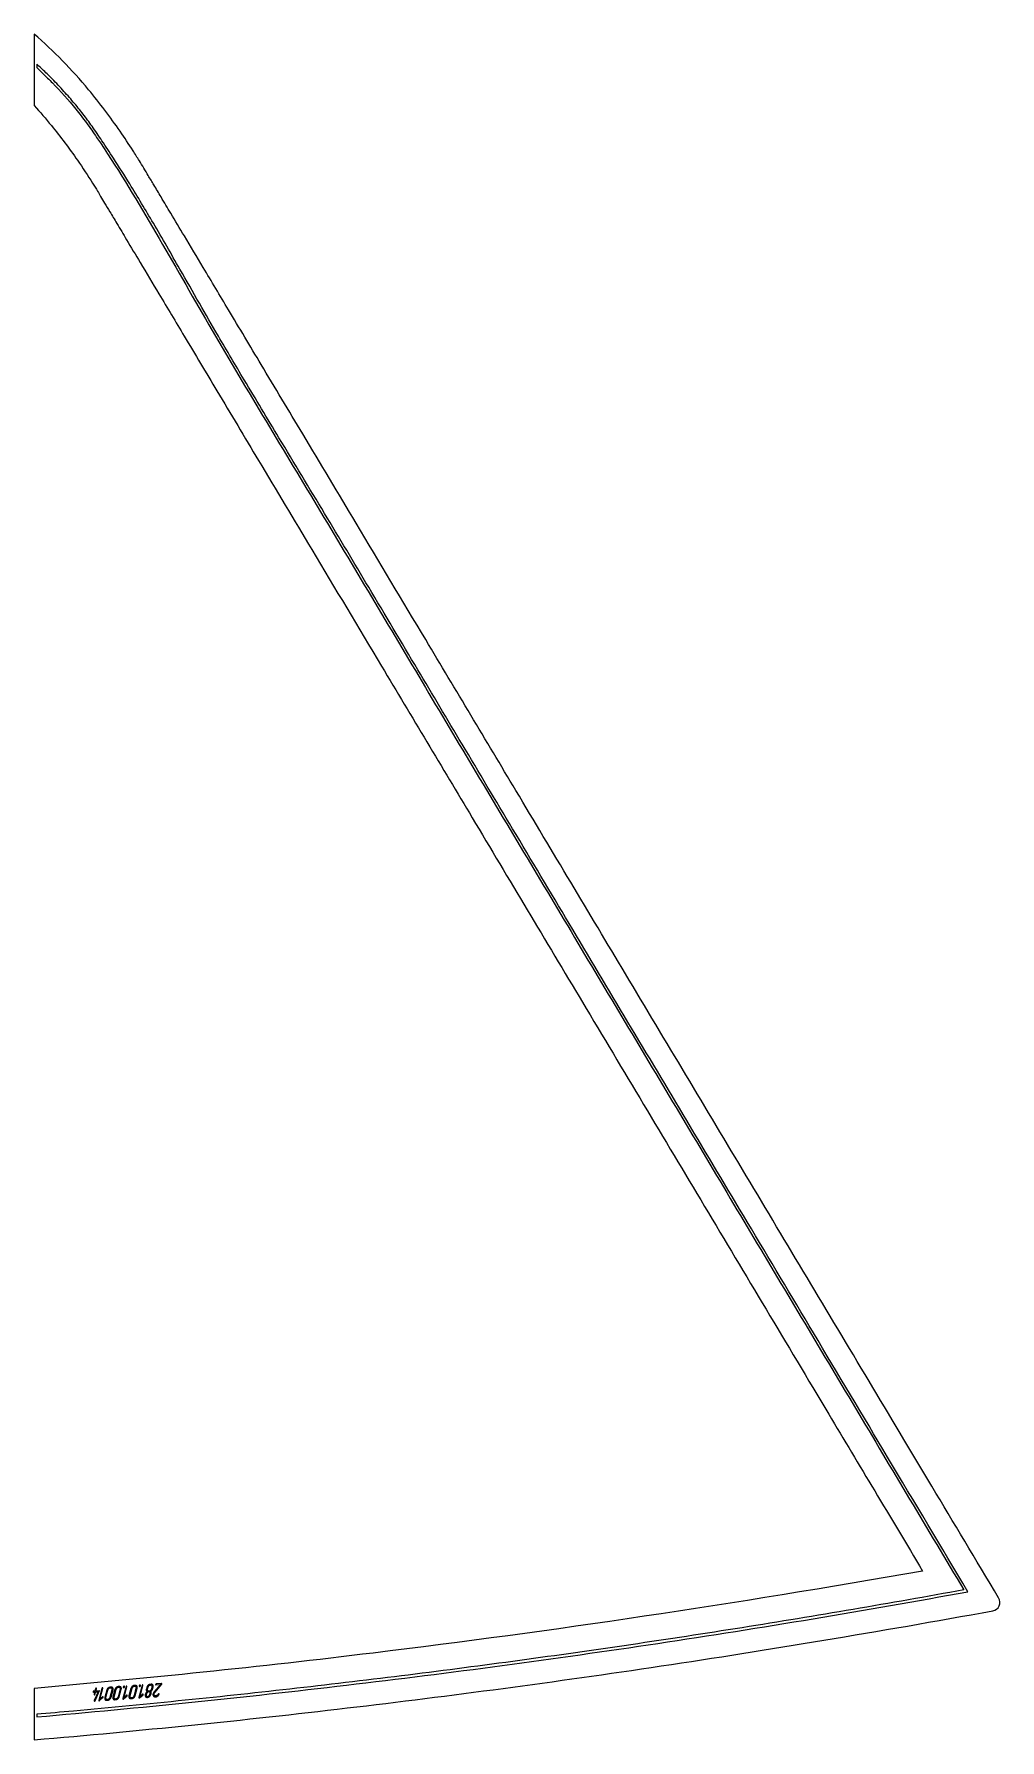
# Model space of a CAD drawing. Header units: millimetres. Extents: x 232 to 1357, y 141 to 2129.
import ezdxf

# ---------------------------------------------------------------- set-up
doc = ezdxf.new("R2010")
doc.units = ezdxf.units.MM
doc.linetypes.add('K5LT_BASIC', pattern=[0])
doc.layers.add('Engraving', color=7, linetype='Continuous')

msp = doc.modelspace()

# ---------------------------------------------------------------- linework, layer by layer
at = {"color": 150, "linetype": 'K5LT_BASIC', "lineweight": 25, "true_color": 0x0080ff}
for p, q in [((232.3, 2128.6), (232.3, 2096.3)), ((232.3, 2096.3), (232.3, 2092.3)), ((232.3, 2092.3), (232.3, 2045.3)), ((232.3, 201.2), (232.3, 170.7)), ((232.3, 170.7), (232.3, 167.7)), ((232.3, 167.7), (232.3, 141.2))]:
    msp.add_line(p, q, dxfattribs=at)
msp.add_arc((1347.2, 301.4), 10, 280.2775, 30.8681, dxfattribs=at)
for points, knots in [([(1355.8, 306.5), (1302.1, 396.4), (1201.5, 564.6), (1062.5, 797.2), (925.4, 1026.5), (801, 1234.7), (696.4, 1409.7), (613.6, 1548.2), (549.7, 1655.1), (500.1, 1738), (461.5, 1802.7), (431.7, 1852.6), (409.3, 1890), (392.9, 1917.4), (381.1, 1937.2), (372.4, 1951.8), (365.6, 1963.1), (360.1, 1972.4), (354.2, 1982.1), (345.2, 1996.4), (326.6, 2024.5), (290.6, 2072.3), (255.2, 2109.1), (232.3, 2128.6)], [-3064.835651, -3064.835651, -3064.835651, -3064.835651, -2797.389382, -2522.831309, -2250.376567, -2003.519888, -1800.154228, -1643.176231, -1522.988118, -1429.264237, -1355.506936, -1298.59101, -1256.18218, -1225.580766, -1203.614061, -1187.43973, -1174.845954, -1164.703683, -1154.965267, -1141.556618, -1115.613907, -1058.598198, -973.880944, -973.880944, -973.880944, -973.880944]), ([(232.3, 2045.3), (239.2, 2037.8), (256.9, 2017.3), (279.7, 1986.8), (296.8, 1960.7), (305.5, 1946.7), (310, 1939.2), (314.9, 1930.9), (321.1, 1920.6), (329.7, 1906.3), (341.4, 1886.6), (357.8, 1859.2), (380.2, 1821.8), (410, 1771.9), (448.6, 1707.2), (498.2, 1624.3), (562.1, 1517.3), (645.1, 1378.6), (750.2, 1202.8), (875.5, 993.1), (1013.9, 761.6), (1141.8, 547.6), (1229.1, 401.6), (1267.1, 337.9)], [9.460739, 9.460739, 9.460739, 9.460739, 9.776359, 10.292561, 10.621469, 10.736852, 10.808657, 10.896742, 11.013086, 11.169369, 11.386729, 11.690126, 12.110587, 12.674879, 13.406144, 14.335398, 15.527093, 17.085539, 19.109196, 21.573721, 24.30144, 27.056315, 29, 29, 29, 29]), ([(1267.1, 337.9), (1047.1, 299.2), (701.1, 247.7), (363.6, 212.6), (232.3, 201.2)], [0, 0, 0, 0, 0.947379, 1.550057, 1.550057, 1.550057, 1.550057])]:
    msp.add_open_spline(points, degree=3, knots=knots, dxfattribs=at)
msp.add_open_spline([(232.3, 141.2), (355.5, 151.8), (596.5, 176.4), (959.5, 224.8), (1214.9, 267.2), (1349, 291.5)], degree=3, dxfattribs=at)
at = {"layer": 'Engraving', "color": 150, "linetype": 'K5LT_BASIC', "lineweight": 25, "true_color": 0x0080ff}
for p, q in [((235.3, 2093.6), (235.3, 2089.6)), ((303.9, 200.8), (303.1, 198.1)), ((304.2, 198.1), (304.9, 200.8)), ((311.2, 201.3), (307.5, 187.2)), ((308.9, 188.6), (312.3, 201.4)), ((316.8, 199), (314.6, 190.4)), ((317.9, 199.1), (315.6, 190.5)), ((321.7, 201.5), (320.6, 201.4)), ((321.9, 202.6), (320.9, 202.5)), ((320.9, 190.8), (323.2, 199.5)), ((322, 190.9), (324.3, 199.6)), ((326.3, 199.7), (324.1, 191)), ((327.4, 199.8), (325.1, 191.1)), ((331.2, 202.2), (330.1, 202.1)), ((331.4, 203.2), (330.4, 203.2)), ((330.4, 191.5), (332.7, 200.2)), ((331.5, 191.6), (333.8, 200.2)), ((339.3, 203.3), (335.6, 189.2)), ((337, 190.6), (340.4, 203.4)), ((345, 201), (342.7, 192.4)), ((346, 201.1), (343.7, 192.4)), ((349.8, 203.5), (348.7, 203.4)), ((350, 204.6), (349, 204.5)), ((349, 192.8), (351.3, 201.5)), ((350.1, 192.9), (352.4, 201.5)), ((358, 204.6), (354.3, 190.5)), ((355.7, 191.9), (359, 204.7)), ((363.6, 202.3), (363, 200.2)), ((364.6, 202.4), (364.1, 200.2)), ((368.4, 204.8), (367.3, 204.7)), ((368.7, 205.9), (367.6, 205.8)), ((369.3, 200.6), (369.9, 202.8)), ((370.4, 200.7), (371, 202.8)), ((379.5, 205.6), (372.1, 197.1)), ((372.9, 196.5), (381, 205.9)), ((374.2, 205.2), (379.5, 205.6)), ((380.8, 206.7), (374.5, 206.3)), ((301.3, 196.9), (302.9, 197)), ((303.1, 198.1), (301.5, 198)), ((302.9, 197), (302.1, 194.3)), ((307, 197.3), (302.3, 187)), ((302.3, 187), (302.3, 186.8)), ((302.7, 186.4), (303, 186.5)), ((303.2, 194.3), (303.9, 197.1)), ((303.3, 186.8), (308.2, 197.8)), ((303.9, 197.1), (307, 197.3)), ((307.9, 198.4), (304.2, 198.1)), ((308.2, 197.8), (308.3, 197.9)), ((308.3, 186.9), (312.4, 190.4)), ((311.8, 191.1), (308.9, 188.6)), ((316.9, 187.4), (318, 187.4)), ((317.2, 188.4), (318.2, 188.5)), ((326.4, 188), (327.5, 188.1)), ((326.7, 189.1), (327.7, 189.2)), ((336.4, 188.9), (340.5, 192.4)), ((339.9, 193.1), (337, 190.6)), ((345, 189.3), (346.1, 189.4)), ((345.3, 190.4), (346.3, 190.5)), ((355.1, 190.2), (359.1, 193.7)), ((358.5, 194.4), (355.7, 191.9)), ((361.8, 193.7), (361.7, 193.4)), ((361.7, 193.4), (361.7, 193)), ((361.7, 193), (361.7, 192.5)), ((362.1, 194.8), (361.8, 193.7)), ((363.2, 194.9), (362.9, 193.8)), ((364.2, 190.7), (364.5, 190.7)), ((364.5, 190.7), (364.8, 190.8)), ((364.8, 190.8), (365.4, 191)), ((365.6, 198.2), (366.7, 198.3)), ((367.1, 194.1), (367.4, 195.2)), ((368.2, 194.1), (368.5, 195.2)), ((372.3, 195.7), (372.5, 196.1)), ((372.5, 196.1), (372.9, 196.5)), ((377.8, 194.2), (377.9, 194.4)), ((235.3, 171), (235.3, 168))]:
    msp.add_line(p, q, dxfattribs=at)
for points, knots in [([(1320, 313.8), (1288.8, 366.1), (1228.8, 466.7), (1143.1, 610.3), (1065.1, 741.1), (993.1, 861.7), (924, 977.6), (856.4, 1090.9), (792, 1198.9), (733.1, 1297.4), (677.3, 1391.2), (624, 1480.9), (570.2, 1571), (521.6, 1651.4), (480.2, 1720.2), (449.4, 1772.4), (424.5, 1815.4), (399.5, 1859.4), (372.7, 1905.9), (346.9, 1949), (326.8, 1981), (312.1, 2003.3), (300.4, 2020.6), (289.3, 2035.7), (277.8, 2049.8), (265.3, 2064), (252.8, 2077.1), (242.5, 2087), (237, 2092.1), (235.3, 2093.6)], [-0.042452, -0.042452, -0.042452, -0.042452, 1.75199, 3.408505, 4.885055, 6.235548, 7.547524, 8.86009, 10.122486, 11.251255, 12.24104, 13.337076, 14.323081, 15.3331, 16.107014, 16.689189, 17.121753, 17.570265, 18.17627, 18.699319, 19.046891, 19.286789, 19.486206, 19.657126, 19.834658, 20.020639, 20.216903, 20.367306, 20.436124, 20.436124, 20.436124, 20.436124]), ([(235.3, 2089.6), (239.6, 2085.6), (245.8, 2079.7), (261.5, 2064), (276.7, 2046.8), (293.5, 2025.2), (347.9, 1946.2), (430.2, 1795.6), (558.4, 1585.6), (684.1, 1373.7), (810.4, 1162.2), (936.6, 950.6), (1062.8, 739.1), (1189, 527.5), (1273.1, 386.5), (1315.2, 315.9)], [9.590486, 9.590486, 9.590486, 9.590486, 9.763052, 9.84262, 10.24574, 10.4473, 10.648861, 13.067753, 15.486645, 17.905538, 20.32443, 22.743323, 25.162215, 27.581108, 30, 30, 30, 30]), ([(1315.2, 315.9), (1229.3, 300.3), (1057.1, 270.9), (798, 232.7), (538.3, 200.3), (350.6, 181.2), (249.5, 172.2), (235.3, 171)], [0, 0, 0, 0, 0.75, 1.5, 2.25, 3, 3.122923, 3.122923, 3.122923, 3.122923]), ([(235.3, 168), (355.7, 178.4), (597.3, 203.2), (959, 251.7), (1199.9, 291.9), (1320, 313.8)], [2.876335, 2.876335, 2.876335, 2.876335, 3.915925, 4.964148, 6.012371, 6.012371, 6.012371, 6.012371])]:
    msp.add_open_spline(points, degree=3, knots=knots, dxfattribs=at)
for points in [[(304.1, 201.2), (303.9, 201), (303.9, 200.8)], [(304.5, 201.4), (304.3, 201.3), (304.1, 201.2)], [(304.9, 201.3), (304.6, 201.4), (304.5, 201.4)], [(304.9, 200.8), (305, 201.1), (304.9, 201.3)], [(311.5, 201.7), (311.3, 201.6), (311.2, 201.3)], [(311.9, 201.9), (311.7, 201.9), (311.5, 201.7)], [(312.2, 201.8), (312, 201.9), (311.9, 201.9)], [(312.3, 201.4), (312.4, 201.7), (312.2, 201.8)], [(318.4, 201.4), (317.2, 200.4), (316.8, 199)], [(318.9, 200.7), (318.1, 200), (317.9, 199.1)], [(320.9, 202.5), (319.6, 202.4), (318.4, 201.4)], [(320.6, 201.4), (319.7, 201.4), (318.9, 200.7)], [(323, 201), (322.5, 201.6), (321.7, 201.5)], [(323.9, 201.8), (323.2, 202.7), (321.9, 202.6)], [(323.2, 199.5), (323.4, 200.4), (323, 201)], [(324.3, 199.6), (324.6, 200.9), (323.9, 201.8)], [(327.9, 202.1), (326.7, 201), (326.3, 199.7)], [(328.4, 201.4), (327.7, 200.7), (327.4, 199.8)], [(330.4, 203.2), (329.1, 203.1), (327.9, 202.1)], [(330.1, 202.1), (329.2, 202), (328.4, 201.4)], [(332.5, 201.6), (332, 202.2), (331.2, 202.2)], [(333.4, 202.5), (332.7, 203.3), (331.4, 203.2)], [(332.7, 200.2), (332.9, 201), (332.5, 201.6)], [(333.8, 200.2), (334.1, 201.6), (333.4, 202.5)], [(336.5, 203.3), (336.2, 203.1), (336.1, 202.8)], [(336.1, 202.8), (336, 202.5), (336.2, 202.2)], [(336.2, 202.2), (336.4, 202), (336.7, 202)], [(337.1, 203.6), (336.7, 203.6), (336.5, 203.3)], [(336.7, 202), (337.1, 202.1), (337.4, 202.4)], [(337.6, 203.5), (337.5, 203.7), (337.1, 203.6)], [(337.4, 202.4), (337.6, 202.7), (337.7, 202.9)], [(337.7, 202.9), (337.8, 203.2), (337.6, 203.5)], [(339.6, 203.7), (339.4, 203.5), (339.3, 203.3)], [(340, 203.9), (339.8, 203.8), (339.6, 203.7)], [(340.4, 203.8), (340.1, 203.9), (340, 203.9)], [(340.4, 203.4), (340.5, 203.6), (340.4, 203.8)], [(346.5, 203.4), (345.3, 202.3), (345, 201)], [(347.1, 202.7), (346.3, 202), (346, 201.1)], [(349, 204.5), (347.7, 204.4), (346.5, 203.4)], [(348.7, 203.4), (347.9, 203.3), (347.1, 202.7)], [(351.1, 202.9), (350.6, 203.5), (349.8, 203.5)], [(352, 203.8), (351.3, 204.6), (350, 204.6)], [(351.3, 201.5), (351.5, 202.3), (351.1, 202.9)], [(352.4, 201.5), (352.7, 202.9), (352, 203.8)], [(355.1, 204.7), (354.8, 204.4), (354.7, 204.1)], [(354.7, 204.1), (354.6, 203.8), (354.8, 203.6)], [(354.8, 203.6), (355, 203.3), (355.3, 203.3)], [(355.7, 205), (355.3, 204.9), (355.1, 204.7)], [(355.3, 203.3), (355.7, 203.4), (356, 203.7)], [(356.2, 204.8), (356.1, 205), (355.7, 205)], [(356, 203.7), (356.3, 204), (356.3, 204.2)], [(356.3, 204.2), (356.4, 204.5), (356.2, 204.8)], [(358.2, 205), (358, 204.8), (358, 204.6)], [(358.6, 205.2), (358.4, 205.1), (358.2, 205)], [(359, 205.1), (358.7, 205.2), (358.6, 205.2)], [(359, 204.7), (359.1, 204.9), (359, 205.1)], [(363, 200.2), (362.8, 199.3), (363, 198.5)], [(365.1, 204.7), (363.9, 203.7), (363.6, 202.3)], [(364.1, 200.2), (363.8, 199.3), (364.3, 198.8)], [(364.3, 198.8), (364.7, 198.2), (365.6, 198.2)], [(365.6, 204), (364.9, 203.3), (364.6, 202.4)], [(367.6, 205.8), (366.3, 205.7), (365.1, 204.7)], [(367.3, 204.7), (366.4, 204.7), (365.6, 204)], [(366.7, 198.3), (367.5, 198.4), (368.3, 199)], [(367.9, 197.7), (368.9, 198.3), (369.5, 199.1)], [(368.3, 199), (369.1, 199.7), (369.3, 200.6)], [(369.7, 204.2), (369.2, 204.8), (368.4, 204.8)], [(370.6, 205.1), (369.9, 206), (368.7, 205.9)], [(369.5, 199.1), (370.2, 199.9), (370.4, 200.7)], [(369.9, 202.8), (370.1, 203.7), (369.7, 204.2)], [(371, 202.8), (371.3, 204.2), (370.6, 205.1)], [(374, 206.1), (373.9, 205.9), (373.8, 205.7)], [(373.8, 205.7), (373.8, 205.5), (373.9, 205.3)], [(373.9, 205.3), (374, 205.2), (374.2, 205.2)], [(374.5, 206.3), (374.2, 206.3), (374, 206.1)], [(381.1, 206.6), (381, 206.7), (380.8, 206.7)], [(381, 205.9), (381.1, 206), (381.2, 206.2)], [(381.2, 206.2), (381.2, 206.4), (381.1, 206.6)], [(301.1, 197.8), (300.9, 197.6), (300.9, 197.4)], [(300.9, 197.4), (300.8, 197.2), (300.9, 197)], [(300.9, 197), (301.1, 196.9), (301.3, 196.9)], [(301.5, 198), (301.3, 197.9), (301.1, 197.8)], [(302.1, 194.3), (302.1, 194), (302.2, 193.9)], [(302.2, 193.9), (302.3, 193.8), (302.5, 193.8)], [(302.3, 186.8), (302.2, 186.6), (302.3, 186.5)], [(302.3, 186.5), (302.4, 186.3), (302.7, 186.4)], [(302.5, 193.8), (302.7, 193.8), (302.9, 194)], [(302.9, 194), (303.2, 194.2), (303.2, 194.3)], [(303, 186.5), (303.2, 186.6), (303.3, 186.8)], [(307.5, 187.2), (307.5, 187), (307.6, 186.9)], [(307.6, 186.9), (307.7, 186.7), (307.9, 186.7)], [(308.2, 198.3), (308.1, 198.4), (307.9, 198.4)], [(307.9, 186.7), (308.2, 186.8), (308.3, 186.9)], [(308.3, 197.9), (308.3, 198.1), (308.2, 198.3)], [(312.2, 191.3), (312, 191.3), (311.8, 191.1)], [(312.6, 191.1), (312.4, 191.3), (312.2, 191.3)], [(312.4, 190.4), (312.6, 190.7), (312.6, 190.8)], [(312.6, 190.8), (312.7, 191), (312.6, 191.1)], [(314.6, 190.4), (314.2, 189), (314.9, 188.1)], [(314.9, 188.1), (315.6, 187.3), (316.9, 187.4)], [(315.6, 190.5), (315.4, 189.6), (315.8, 189)], [(315.8, 189), (316.3, 188.4), (317.2, 188.4)], [(318, 187.4), (319.3, 187.5), (320.5, 188.6)], [(318.2, 188.5), (319.1, 188.6), (319.9, 189.3)], [(319.9, 189.3), (320.7, 189.9), (320.9, 190.8)], [(320.5, 188.6), (321.6, 189.6), (322, 190.9)], [(324.1, 191), (323.7, 189.7), (324.4, 188.8)], [(324.4, 188.8), (325.1, 187.9), (326.4, 188)], [(325.1, 191.1), (324.9, 190.2), (325.4, 189.6)], [(325.4, 189.6), (325.8, 189), (326.7, 189.1)], [(327.5, 188.1), (328.8, 188.2), (330, 189.2)], [(327.7, 189.2), (328.6, 189.2), (329.4, 189.9)], [(329.4, 189.9), (330.2, 190.6), (330.4, 191.5)], [(330, 189.2), (331.1, 190.3), (331.5, 191.6)], [(335.6, 189.2), (335.6, 189), (335.7, 188.8)], [(335.7, 188.8), (335.8, 188.7), (336, 188.7)], [(336, 188.7), (336.3, 188.7), (336.4, 188.9)], [(340.3, 193.3), (340.1, 193.2), (339.9, 193.1)], [(340.7, 193.1), (340.5, 193.3), (340.3, 193.3)], [(340.5, 192.4), (340.7, 192.7), (340.7, 192.7)], [(340.7, 192.7), (340.8, 193), (340.7, 193.1)], [(342.7, 192.4), (342.3, 191), (343, 190.1)], [(343, 190.1), (343.7, 189.2), (345, 189.3)], [(343.7, 192.4), (343.5, 191.5), (344, 191)], [(344, 191), (344.4, 190.4), (345.3, 190.4)], [(346.1, 189.4), (347.4, 189.5), (348.6, 190.5)], [(346.3, 190.5), (347.2, 190.6), (348, 191.2)], [(348, 191.2), (348.8, 191.9), (349, 192.8)], [(348.6, 190.5), (349.7, 191.6), (350.1, 192.9)], [(354.3, 190.5), (354.2, 190.3), (354.3, 190.1)], [(354.3, 190.1), (354.4, 190), (354.7, 190)], [(354.7, 190), (354.9, 190), (355.1, 190.2)], [(358.9, 194.6), (358.7, 194.6), (358.5, 194.4)], [(359.3, 194.4), (359.2, 194.6), (358.9, 194.6)], [(359.1, 193.7), (359.3, 194), (359.3, 194.1)], [(359.3, 194.1), (359.4, 194.3), (359.3, 194.4)], [(361.7, 192.5), (361.8, 191.9), (362.1, 191.5)], [(362.8, 196.2), (362.3, 195.6), (362.1, 194.8)], [(362.1, 191.5), (362.8, 190.6), (364.2, 190.7)], [(363.9, 197.4), (363.2, 196.9), (362.8, 196.2)], [(362.9, 193.8), (362.6, 192.9), (363.1, 192.3)], [(363, 198.5), (363.3, 197.7), (363.9, 197.4)], [(363.1, 192.3), (363.5, 191.7), (364.4, 191.8)], [(364.2, 196.5), (363.4, 195.8), (363.2, 194.9)], [(365.9, 197.2), (365, 197.1), (364.2, 196.5)], [(364.4, 191.8), (365.3, 191.8), (366.1, 192.5)], [(365.4, 191), (366, 191.3), (366.6, 191.8)], [(367.2, 196.7), (366.7, 197.2), (365.9, 197.2)], [(366.1, 192.5), (366.9, 193.2), (367.1, 194.1)], [(366.6, 191.8), (367.8, 192.9), (368.2, 194.1)], [(367.4, 195.2), (367.6, 196.1), (367.2, 196.7)], [(368.5, 196.6), (368.4, 197.3), (367.9, 197.7)], [(368.5, 195.2), (368.7, 196), (368.5, 196.6)], [(370.8, 194.8), (370.4, 193.3), (371.4, 192.2)], [(371.3, 195.9), (371, 195.3), (370.8, 194.8)], [(372.1, 197.1), (371.6, 196.4), (371.3, 195.9)], [(371.4, 192.2), (372.3, 191.3), (373.8, 191.4)], [(372.3, 193.1), (371.6, 193.8), (371.9, 194.9)], [(371.9, 194.9), (372, 195.3), (372.3, 195.7)], [(373.1, 192.6), (372.6, 192.8), (372.3, 193.1)], [(374.1, 192.5), (373.5, 192.4), (373.1, 192.6)], [(373.8, 191.4), (374.9, 191.4), (375.9, 192.1)], [(375.5, 193), (374.8, 192.5), (374.1, 192.5)], [(376.9, 194.5), (376.3, 193.4), (375.5, 193)], [(375.9, 192.1), (377, 192.8), (377.8, 194.2)], [(377.2, 194.7), (377, 194.6), (376.9, 194.5)], [(377.5, 194.9), (377.3, 194.8), (377.2, 194.7)], [(377.8, 194.7), (377.7, 194.9), (377.5, 194.9)], [(377.9, 194.4), (378, 194.6), (377.8, 194.7)]]:
    msp.add_open_spline(points, degree=2, dxfattribs=at)

doc.saveas('drawing.dxf')
